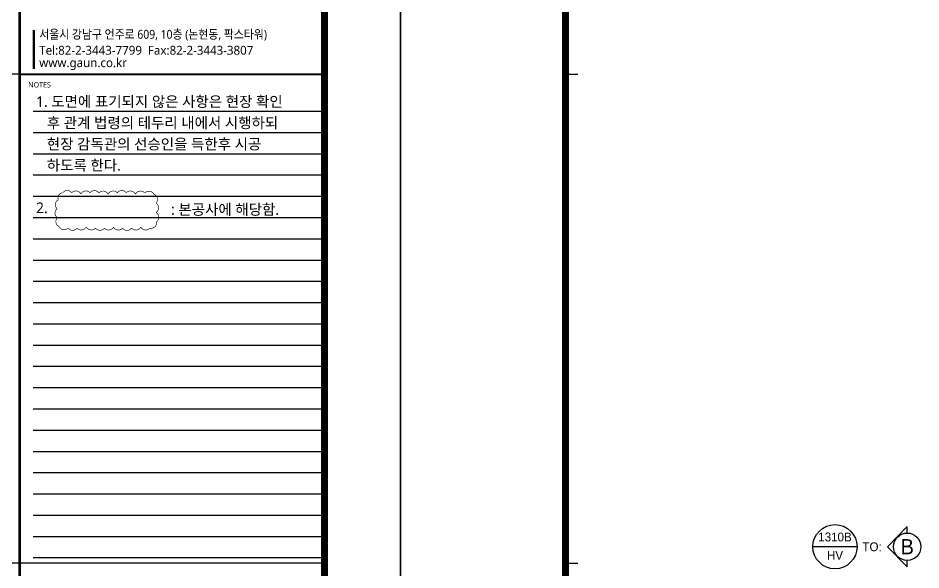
# Model space of a CAD drawing. Header units: millimetres. Extents: x 0 to 252300, y -45585 to -15885.
# Drawn here: x 36651 to 49392, y -30831 to -23043 of the extents above; entities that cross this region are included whole.
import ezdxf
from ezdxf.enums import TextEntityAlignment as Align

# ---------------------------------------------------------------- set-up
doc = ezdxf.new("R2010")
doc.units = ezdxf.units.MM
doc.header["$LTSCALE"] = 1000
doc.linetypes.add('CEN', pattern=[62, 60, -1, 0, -1])
for name, color, linetype in [('ABC', 1, 'Continuous'), ('e-line-sub', 3, 'Continuous'), ('line', 9, 'Continuous'), ('PLAN', 253, 'CEN'), ('SYM', 3, 'Continuous'), ('XR-SHEET-SHT', 5, 'Continuous'), ('XREF', 7, 'CEN')]:
    doc.layers.add(name, color=color, linetype=linetype)
doc.layers.add('XR-SHEET-TEMP', color=171, linetype='Continuous', plot=False)
doc.styles.add('CW', font='')
doc.styles.add('GHS', font='malgun.ttf')
doc.styles.add('XR-SHEET$0$XREF-Form$0$맑은고딕', font='malgun.ttf')
doc.styles.get('CW').set_extended_font_data('Dotum')

# ---------------------------------------------------------------- blocks, each defined once
blk = doc.blocks.new('XR-FORM-EE', base_point=(461, 408))
at = {"layer": 'Defpoints', "linetype": 'Continuous', "ltscale": 2}
for points in [[(147457, 84911), (163900, 84911)], [(147457, 83711), (163900, 83711)], [(147457, 82511), (163900, 82511)], [(147457, 81311), (163900, 81311)], [(147457, 80111), (163900, 80111)], [(147457, 78911), (163900, 78911)], [(147457, 77711), (163900, 77711)], [(147457, 76511), (163900, 76511)], [(147457, 75311), (163900, 75311)], [(147457, 74111), (163900, 74111)], [(147457, 72911), (163900, 72911)], [(147457, 71711), (163900, 71711)], [(147457, 70511), (163900, 70511)], [(147457, 69311), (163900, 69311)], [(147457, 68111), (163900, 68111)], [(147457, 66911), (163900, 66911)], [(147457, 65711), (163900, 65711)], [(147457, 64511), (163900, 64511)], [(147457, 63311), (163900, 63311)], [(147457, 62111), (163900, 62111)], [(147457, 60911), (163900, 60911)], [(147457, 59711), (163900, 59711)]]:
    blk.add_lwpolyline(points, dxfattribs=at)
at = {"layer": 'XR-SHEET-SHT', "color": 5}
blk.add_line((163900, 59400), (146700, 59400), dxfattribs=at)
blk.add_lwpolyline([(0, 118800), (168200, 118800), (168200, 0), (0, 0)], close=True, dxfattribs=at)
at = {"layer": 'XR-SHEET-SHT', "color": 5, "const_width": 400}
blk.add_lwpolyline([(9300, 114600), (163900, 114600), (163900, 4200), (9300, 4200)], close=True, dxfattribs=at)
at = {"layer": 'XR-SHEET-SHT', "color": 5}
for points, const_width in [([(146700, 114600), (146700, 4200)], 160), ([(146700, 87000), (163900, 87000)], 114)]:
    blk.add_lwpolyline(points, dxfattribs=dict(at, const_width=const_width))
at = {"layer": 'XR-SHEET-SHT', "color": 7, "const_width": 140}
blk.add_lwpolyline([(147500, 89500), (147500, 87300)], dxfattribs=at)
at = {"layer": 'XR-SHEET-TEMP'}
for p, q in [((9300, 87000), (10000, 87000)), ((146700, 87000), (146000, 87000)), ((9300, 59400), (10000, 59400)), ((146700, 59400), (146000, 59400))]:
    blk.add_line(p, q, dxfattribs=at)
at = {"layer": 'XR-SHEET-SHT', "color": 7, "style": 'XR-SHEET$0$XREF-Form$0$맑은고딕', "width": 0.9}
blk.add_text('서울시 강남구 언주로 609, 10층 (논현동, 팍스타워)', height=500, dxfattribs=at).set_placement((147800, 89250), align=Align.MIDDLE_LEFT)
at = {"layer": 'XR-SHEET-SHT', "color": 7, "style": 'XR-SHEET$0$XREF-Form$0$맑은고딕'}
for s, height, p in [('Tel:82-2-3443-7799  Fax:82-2-3443-3807', 500, (147800, 88350)), ('www.gaun.co.kr', 500, (147800, 87650)), ('NOTES', 300, (147180, 86400))]:
    blk.add_text(s, height=height, dxfattribs=at).set_placement(p, align=Align.MIDDLE_LEFT)

msp = doc.modelspace()

# ---------------------------------------------------------------- linework, layer by layer
at = {"layer": 'ABC', "color": 8}
msp.add_line((48491, -30503), (47867, -30503), dxfattribs=at)
at = {"layer": 'e-line-sub', "color": 8}
for p, q in [((49199, -30220), (48919, -30503)), ((49199, -30310), (49199, -30220)), ((48919, -30503), (49199, -30786)), ((49199, -30786), (49199, -30697))]:
    msp.add_line(p, q, dxfattribs=at)
msp.add_circle((49199, -30503), 193, dxfattribs=at)
at = {"layer": 'PLAN', "color": 2, "const_width": 9.03}
msp.add_lwpolyline([(37229, -25984, 0.520567), (37360, -26006, 0.520567), (37483, -26007, 0.520567), (37614, -25990, 0.520567), (37745, -26006, 0.520567), (37869, -26007, 0.520567), (37998, -25993, 0.520567), (38127, -26008, 0.520567), (38252, -26007, 0.520567), (38383, -25992, 0.520567), (38510, -26008, 0.520567), (38608, -25914, 0.520567), (38599, -25787, 0.520567), (38600, -25654, 0.520567), (38567, -25528, 0.520567), (38440, -25512, 0.520567), (38308, -25528, 0.520567), (38177, -25509, 0.520567), (38054, -25509, 0.520567), (37923, -25529, 0.520567), (37792, -25511, 0.520567), (37668, -25509, 0.520567), (37538, -25524, 0.520567), (37408, -25509, 0.520567), (37283, -25509, 0.520567), (37219, -25607, 0.520567), (37204, -25735, 0.520567), (37206, -25860, 0.520567)], format="xyb", close=True, dxfattribs=at)
at = {"layer": 'SYM', "color": 8}
msp.add_circle((48179, -30503), 312, dxfattribs=at)

# ---------------------------------------------------------------- block references
at = {"layer": 'XREF', "xscale": 0.25, "yscale": 0.25, "zscale": 0.25}
for p in [(115, -45483), (42165, -45483)]:
    msp.add_blockref('XR-FORM-EE', p, dxfattribs=at)

# ---------------------------------------------------------------- texts
at = {"layer": 'ABC', "color": 8, "style": 'CW'}
for s, p in [('1310B', (48179, -30366)), ('TO:', (48702, -30504)), ('HV', (48179, -30625))]:
    msp.add_text(s, height=125, dxfattribs=at).set_placement(p, align=Align.MIDDLE)
at = {"layer": 'line', "color": 8, "style": 'CW'}
msp.add_text('B', height=215, dxfattribs=at).set_placement((49199, -30503), align=Align.MIDDLE)
at = {"layer": 'SYM', "style": 'GHS'}
for s, p in [('1. 도면에 표기되지 않은 사항은 현장 확인', (36905, -24221)), ('   후 관계 법령의 테두리 내에서 시행하되', (36905, -24521)), ('   현장 감독관의 선승인을 득한후 시공', (36905, -24821)), ('   하도록 한다.', (36905, -25121)), ('2. ', (36905, -25721)), (': 본공사에 해당함.', (38811, -25744))]:
    msp.add_text(s, height=150, dxfattribs=at).set_placement(p, align=Align.MIDDLE_LEFT)

doc.saveas('drawing.dxf')
